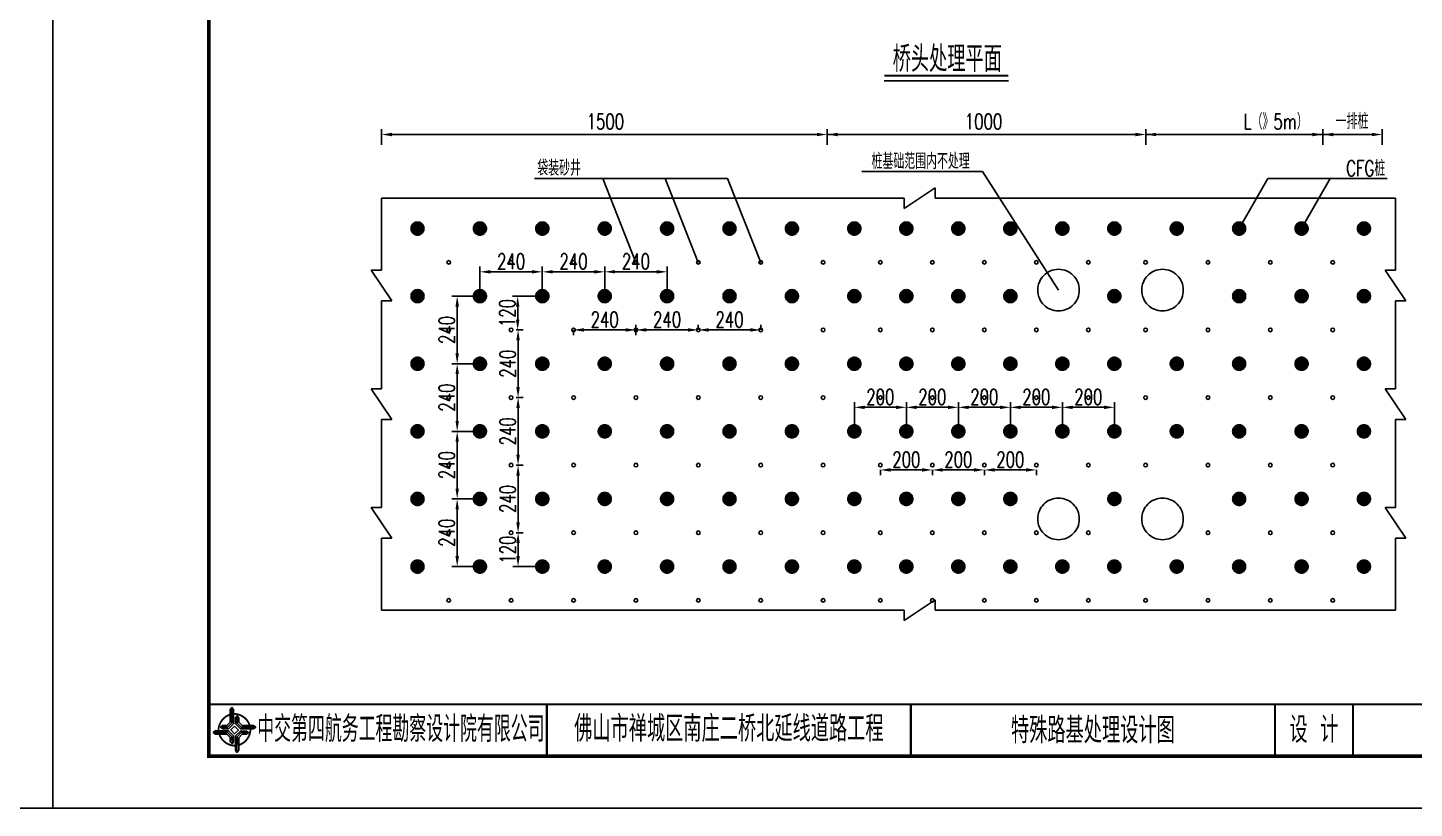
# Model space of a CAD drawing. Extents: x 216 to 3576, y 696 to 993.
# Drawn here: x 2731.2 to 2997.8, y 695.5 to 845.6 of the extents above; entities that cross this region are included whole.
import ezdxf
from ezdxf.enums import TextEntityAlignment as Align

# ---------------------------------------------------------------- set-up
doc = ezdxf.new("R2010")
doc.units = 0
doc.header["$LTSCALE"] = 5
doc.header["$PDMODE"] = 32
doc.header["$PDSIZE"] = 0.3
doc.linetypes.add('DASHED', pattern=[19.05, 12.7, -6.35])
doc.linetypes.add('RICAD_LTYPE1', pattern=[0])
doc.layers.get('0').update_dxf_attribs({"linetype": 'CONTINUOUS'})
doc.layers.get('DEFPOINTS').update_dxf_attribs({"linetype": 'RICAD_LTYPE1'})
for name, color, linetype in [('图框', 7, 'CONTINUOUS'), ('尺寸标注', 4, 'CONTINUOUS'), ('文字', 7, 'CONTINUOUS'), ('次轮廓线', 7, 'CONTINUOUS'), ('结构', 7, 'CONTINUOUS'), ('页码', 3, 'CONTINUOUS')]:
    doc.layers.add(name, color=color, linetype=linetype)
doc.styles.get("Standard").update_dxf_attribs({"font": 'simplex1.shx', "width": 0.7, "bigfont": 'hztxt.shx'})
doc.dimstyles.new('比例1：200', dxfattribs={"dimtxt": 3, "dimasz": 2, "dimexe": 1, "dimexo": 1, "dimgap": 0.5, "dimtad": 1, "dimlfac": 20, "dimzin": 13, "dimdsep": 46, "dimtxsty": 'Standard', "dimcen": -0.09, "dimclrd": 256, "dimclre": 256, "dimclrt": 7, "dimaunit": 1, "dimadec": 0, "dimazin": 0, "dimtfac": 0.0005, "dimtix": 1, "dimtmove": 2, "dimatfit": 3, "dimfxl": 0, "dimtolj": 1, "dimtzin": 13, "dimarcsym": 0})

# ---------------------------------------------------------------- blocks, each defined once
blk = doc.blocks.new('*D15')
at = {"layer": 'DEFPOINTS', "color": 0}
for p in [(2818.12, 794.01), (2813.75, 781.01), (2818.12, 781.01)]:
    blk.add_point(p, dxfattribs=at)
at = {"layer": '尺寸标注', "lineweight": -2}
for p, q in [((2817.12, 794.01), (2812.75, 794.01)), ((2813.75, 792.01), (2813.75, 783.01)), ((2817.12, 781.01), (2812.75, 781.01))]:
    blk.add_line(p, q, dxfattribs=at)
at = {"layer": '尺寸标注'}
for points in [[(2813.42, 792.01), (2814.08, 792.01), (2813.75, 794.01)], [(2813.42, 783.01), (2814.08, 783.01), (2813.75, 781.01)]]:
    blk.add_solid(points, dxfattribs=at)
at = {"layer": '尺寸标注', "color": 7, "insert": (2811.75, 787.51), "char_height": 3, "attachment_point": 5, "rotation": 90}
blk.add_mtext('\\A1;240', dxfattribs=at)
blk = doc.blocks.new('*D16')
at = {"layer": 'DEFPOINTS', "color": 0}
for p in [(2818.12, 781.01), (2813.75, 768.01), (2818.12, 768.01)]:
    blk.add_point(p, dxfattribs=at)
at = {"layer": '尺寸标注', "lineweight": -2}
for p, q in [((2817.12, 781.01), (2812.75, 781.01)), ((2813.75, 779.01), (2813.75, 770.01)), ((2817.12, 768.01), (2812.75, 768.01))]:
    blk.add_line(p, q, dxfattribs=at)
at = {"layer": '尺寸标注'}
for points in [[(2813.42, 779.01), (2814.08, 779.01), (2813.75, 781.01)], [(2813.42, 770.01), (2814.08, 770.01), (2813.75, 768.01)]]:
    blk.add_solid(points, dxfattribs=at)
at = {"layer": '尺寸标注', "color": 7, "insert": (2811.75, 774.51), "char_height": 3, "attachment_point": 5, "rotation": 90}
blk.add_mtext('\\A1;240', dxfattribs=at)
blk = doc.blocks.new('*D17')
at = {"layer": 'DEFPOINTS', "color": 0}
for p in [(2818.12, 768.01), (2813.75, 755.01), (2818.12, 755.01)]:
    blk.add_point(p, dxfattribs=at)
at = {"layer": '尺寸标注', "lineweight": -2}
for p, q in [((2817.12, 768.01), (2812.75, 768.01)), ((2813.75, 766.01), (2813.75, 757.01)), ((2817.12, 755.01), (2812.75, 755.01))]:
    blk.add_line(p, q, dxfattribs=at)
at = {"layer": '尺寸标注'}
for points in [[(2813.42, 766.01), (2814.08, 766.01), (2813.75, 768.01)], [(2813.42, 757.01), (2814.08, 757.01), (2813.75, 755.01)]]:
    blk.add_solid(points, dxfattribs=at)
at = {"layer": '尺寸标注', "color": 7, "insert": (2811.75, 761.51), "char_height": 3, "attachment_point": 5, "rotation": 90}
blk.add_mtext('\\A1;240', dxfattribs=at)
blk = doc.blocks.new('*D18')
at = {"layer": 'DEFPOINTS', "color": 0}
for p in [(2818.12, 755.01), (2813.75, 742.01), (2818.12, 742.01)]:
    blk.add_point(p, dxfattribs=at)
at = {"layer": '尺寸标注', "lineweight": -2}
for p, q in [((2817.12, 755.01), (2812.75, 755.01)), ((2813.75, 753.01), (2813.75, 744.01)), ((2817.12, 742.01), (2812.75, 742.01))]:
    blk.add_line(p, q, dxfattribs=at)
at = {"layer": '尺寸标注'}
for points in [[(2813.42, 753.01), (2814.08, 753.01), (2813.75, 755.01)], [(2813.42, 744.01), (2814.08, 744.01), (2813.75, 742.01)]]:
    blk.add_solid(points, dxfattribs=at)
at = {"layer": '尺寸标注', "color": 7, "insert": (2811.75, 748.51), "char_height": 3, "attachment_point": 5, "rotation": 90}
blk.add_mtext('\\A1;240', dxfattribs=at)
blk = doc.blocks.new('*D19')
at = {"layer": 'DEFPOINTS', "color": 0}
for p in [(2830.12, 798.69), (2818.12, 794.01), (2830.12, 794.01)]:
    blk.add_point(p, dxfattribs=at)
at = {"layer": '尺寸标注', "lineweight": -2}
for p, q in [((2818.12, 795.01), (2818.12, 799.69)), ((2820.12, 798.69), (2828.12, 798.69)), ((2830.12, 795.01), (2830.12, 799.69))]:
    blk.add_line(p, q, dxfattribs=at)
at = {"layer": '尺寸标注'}
for points in [[(2820.12, 799.02), (2820.12, 798.36), (2818.12, 798.69)], [(2828.12, 799.02), (2828.12, 798.36), (2830.12, 798.69)]]:
    blk.add_solid(points, dxfattribs=at)
at = {"layer": '尺寸标注', "color": 7, "insert": (2824.12, 800.69), "char_height": 3, "attachment_point": 5}
blk.add_mtext('\\A1;240', dxfattribs=at)
blk = doc.blocks.new('*D20')
at = {"layer": 'DEFPOINTS', "color": 0}
for p in [(2842.12, 798.69), (2830.12, 794.01), (2842.12, 794.01)]:
    blk.add_point(p, dxfattribs=at)
at = {"layer": '尺寸标注', "lineweight": -2}
for p, q in [((2830.12, 795.01), (2830.12, 799.69)), ((2832.12, 798.69), (2840.12, 798.69)), ((2842.12, 795.01), (2842.12, 799.69))]:
    blk.add_line(p, q, dxfattribs=at)
at = {"layer": '尺寸标注'}
for points in [[(2832.12, 799.02), (2832.12, 798.36), (2830.12, 798.69)], [(2840.12, 799.02), (2840.12, 798.36), (2842.12, 798.69)]]:
    blk.add_solid(points, dxfattribs=at)
at = {"layer": '尺寸标注', "color": 7, "insert": (2836.12, 800.69), "char_height": 3, "attachment_point": 5}
blk.add_mtext('\\A1;240', dxfattribs=at)
blk = doc.blocks.new('*D21')
at = {"layer": 'DEFPOINTS', "color": 0}
for p in [(2854.12, 798.69), (2842.12, 794.01), (2854.12, 794.01)]:
    blk.add_point(p, dxfattribs=at)
at = {"layer": '尺寸标注', "lineweight": -2}
for p, q in [((2842.12, 795.01), (2842.12, 799.69)), ((2844.12, 798.69), (2852.12, 798.69)), ((2854.12, 795.01), (2854.12, 799.69))]:
    blk.add_line(p, q, dxfattribs=at)
at = {"layer": '尺寸标注'}
for points in [[(2844.12, 799.02), (2844.12, 798.36), (2842.12, 798.69)], [(2852.12, 799.02), (2852.12, 798.36), (2854.12, 798.69)]]:
    blk.add_solid(points, dxfattribs=at)
at = {"layer": '尺寸标注', "color": 7, "insert": (2848.12, 800.69), "char_height": 3, "attachment_point": 5}
blk.add_mtext('\\A1;240', dxfattribs=at)
blk = doc.blocks.new('*D22')
at = {"layer": 'DEFPOINTS', "color": 0}
for p in [(2824.12, 787.51), (2824.12, 774.51), (2825.46, 774.51)]:
    blk.add_point(p, dxfattribs=at)
at = {"layer": '尺寸标注', "lineweight": -2}
for p, q in [((2825.12, 787.51), (2826.46, 787.51)), ((2825.46, 785.51), (2825.46, 776.51)), ((2825.12, 774.51), (2826.46, 774.51))]:
    blk.add_line(p, q, dxfattribs=at)
at = {"layer": '尺寸标注'}
for points in [[(2825.12, 785.51), (2825.79, 785.51), (2825.46, 787.51)], [(2825.12, 776.51), (2825.79, 776.51), (2825.46, 774.51)]]:
    blk.add_solid(points, dxfattribs=at)
at = {"layer": '尺寸标注', "color": 7, "insert": (2823.46, 781.01), "char_height": 3, "attachment_point": 5, "rotation": 90}
blk.add_mtext('\\A1;240', dxfattribs=at)
blk = doc.blocks.new('*D23')
at = {"layer": 'DEFPOINTS', "color": 0}
for p in [(2824.12, 774.51), (2824.12, 761.51), (2825.46, 761.51)]:
    blk.add_point(p, dxfattribs=at)
at = {"layer": '尺寸标注', "lineweight": -2}
for p, q in [((2825.12, 774.51), (2826.46, 774.51)), ((2825.46, 772.51), (2825.46, 763.51)), ((2825.12, 761.51), (2826.46, 761.51))]:
    blk.add_line(p, q, dxfattribs=at)
at = {"layer": '尺寸标注'}
for points in [[(2825.12, 772.51), (2825.79, 772.51), (2825.46, 774.51)], [(2825.12, 763.51), (2825.79, 763.51), (2825.46, 761.51)]]:
    blk.add_solid(points, dxfattribs=at)
at = {"layer": '尺寸标注', "color": 7, "insert": (2823.46, 768.01), "char_height": 3, "attachment_point": 5, "rotation": 90}
blk.add_mtext('\\A1;240', dxfattribs=at)
blk = doc.blocks.new('*D24')
at = {"layer": 'DEFPOINTS', "color": 0}
for p in [(2824.12, 761.51), (2824.12, 748.51), (2825.46, 748.51)]:
    blk.add_point(p, dxfattribs=at)
at = {"layer": '尺寸标注', "lineweight": -2}
for p, q in [((2825.12, 761.51), (2826.46, 761.51)), ((2825.46, 759.51), (2825.46, 750.51)), ((2825.12, 748.51), (2826.46, 748.51))]:
    blk.add_line(p, q, dxfattribs=at)
at = {"layer": '尺寸标注'}
for points in [[(2825.12, 759.51), (2825.79, 759.51), (2825.46, 761.51)], [(2825.12, 750.51), (2825.79, 750.51), (2825.46, 748.51)]]:
    blk.add_solid(points, dxfattribs=at)
at = {"layer": '尺寸标注', "color": 7, "insert": (2823.46, 755.01), "char_height": 3, "attachment_point": 5, "rotation": 90}
blk.add_mtext('\\A1;240', dxfattribs=at)
blk = doc.blocks.new('*D25')
at = {"layer": 'DEFPOINTS', "color": 0}
for p in [(2824.12, 748.51), (2825.46, 748.51), (2830.12, 742.01)]:
    blk.add_point(p, dxfattribs=at)
at = {"layer": '尺寸标注', "lineweight": -2}
for p, q in [((2825.12, 748.51), (2826.46, 748.51)), ((2825.46, 744.01), (2825.46, 746.51)), ((2829.12, 742.01), (2824.46, 742.01))]:
    blk.add_line(p, q, dxfattribs=at)
at = {"layer": '尺寸标注'}
for points in [[(2825.12, 746.51), (2825.79, 746.51), (2825.46, 748.51)], [(2825.12, 744.01), (2825.79, 744.01), (2825.46, 742.01)]]:
    blk.add_solid(points, dxfattribs=at)
at = {"layer": '尺寸标注', "color": 7, "insert": (2823.46, 745.26), "char_height": 3, "attachment_point": 5, "rotation": 90}
blk.add_mtext('\\A1;120', dxfattribs=at)
blk = doc.blocks.new('*D26')
at = {"layer": 'DEFPOINTS', "color": 0}
for p in [(2830.12, 794.01), (2824.12, 787.51), (2825.38, 787.51)]:
    blk.add_point(p, dxfattribs=at)
at = {"layer": '尺寸标注', "lineweight": -2}
for p, q in [((2829.12, 794.01), (2824.38, 794.01)), ((2825.38, 792.01), (2825.38, 789.51)), ((2825.12, 787.51), (2826.38, 787.51))]:
    blk.add_line(p, q, dxfattribs=at)
at = {"layer": '尺寸标注'}
for points in [[(2825.05, 792.01), (2825.71, 792.01), (2825.38, 794.01)], [(2825.05, 789.51), (2825.71, 789.51), (2825.38, 787.51)]]:
    blk.add_solid(points, dxfattribs=at)
at = {"layer": '尺寸标注', "color": 7, "insert": (2823.38, 790.76), "char_height": 3, "attachment_point": 5, "rotation": 90}
blk.add_mtext('\\A1;120', dxfattribs=at)
blk = doc.blocks.new('*D27')
at = {"layer": 'DEFPOINTS', "color": 0}
for p in [(2836.12, 787.51), (2848.12, 787.51), (2848.12, 787.51)]:
    blk.add_point(p, dxfattribs=at)
at = {"layer": '尺寸标注', "lineweight": -2}
for p, q in [((2836.12, 787.51), (2836.12, 786.51)), ((2838.12, 787.51), (2846.12, 787.51)), ((2848.12, 787.51), (2848.12, 788.51))]:
    blk.add_line(p, q, dxfattribs=at)
at = {"layer": '尺寸标注'}
for points in [[(2838.12, 787.85), (2838.12, 787.18), (2836.12, 787.51)], [(2846.12, 787.85), (2846.12, 787.18), (2848.12, 787.51)]]:
    blk.add_solid(points, dxfattribs=at)
at = {"layer": '尺寸标注', "color": 7, "insert": (2842.12, 789.51), "char_height": 3, "attachment_point": 5}
blk.add_mtext('\\A1;240', dxfattribs=at)
blk = doc.blocks.new('*D28')
at = {"layer": 'DEFPOINTS', "color": 0}
for p in [(2848.12, 787.51), (2860.12, 787.51), (2860.12, 787.51)]:
    blk.add_point(p, dxfattribs=at)
at = {"layer": '尺寸标注', "lineweight": -2}
for p, q in [((2848.12, 787.51), (2848.12, 786.51)), ((2850.12, 787.51), (2858.12, 787.51)), ((2860.12, 787.51), (2860.12, 788.51))]:
    blk.add_line(p, q, dxfattribs=at)
at = {"layer": '尺寸标注'}
for points in [[(2850.12, 787.85), (2850.12, 787.18), (2848.12, 787.51)], [(2858.12, 787.85), (2858.12, 787.18), (2860.12, 787.51)]]:
    blk.add_solid(points, dxfattribs=at)
at = {"layer": '尺寸标注', "color": 7, "insert": (2854.12, 789.51), "char_height": 3, "attachment_point": 5}
blk.add_mtext('\\A1;240', dxfattribs=at)
blk = doc.blocks.new('*D29')
at = {"layer": 'DEFPOINTS', "color": 0}
for p in [(2860.12, 787.51), (2872.12, 787.51), (2872.12, 787.51)]:
    blk.add_point(p, dxfattribs=at)
at = {"layer": '尺寸标注', "lineweight": -2}
for p, q in [((2860.12, 787.51), (2860.12, 788.51)), ((2862.12, 787.51), (2870.12, 787.51)), ((2872.12, 787.51), (2872.12, 788.51))]:
    blk.add_line(p, q, dxfattribs=at)
at = {"layer": '尺寸标注'}
for points in [[(2862.12, 787.85), (2862.12, 787.18), (2860.12, 787.51)], [(2870.12, 787.85), (2870.12, 787.18), (2872.12, 787.51)]]:
    blk.add_solid(points, dxfattribs=at)
at = {"layer": '尺寸标注', "color": 7, "insert": (2866.12, 789.51), "char_height": 3, "attachment_point": 5}
blk.add_mtext('\\A1;240', dxfattribs=at)
blk = doc.blocks.new('*D30')
at = {"layer": 'DEFPOINTS', "color": 0}
for p in [(2900.12, 772.63), (2890.12, 768.01), (2900.12, 768.01)]:
    blk.add_point(p, dxfattribs=at)
at = {"layer": '尺寸标注', "lineweight": -2}
for p, q in [((2890.12, 769.01), (2890.12, 773.63)), ((2900.12, 769.01), (2900.12, 773.63)), ((2892.12, 772.63), (2898.12, 772.63))]:
    blk.add_line(p, q, dxfattribs=at)
at = {"layer": '尺寸标注'}
for points in [[(2892.12, 772.96), (2892.12, 772.3), (2890.12, 772.63)], [(2898.12, 772.96), (2898.12, 772.3), (2900.12, 772.63)]]:
    blk.add_solid(points, dxfattribs=at)
at = {"layer": '尺寸标注', "color": 7, "insert": (2895.12, 774.63), "char_height": 3, "attachment_point": 5}
blk.add_mtext('\\A1;200', dxfattribs=at)
blk = doc.blocks.new('*D31')
at = {"layer": 'DEFPOINTS', "color": 0}
for p in [(2910.12, 772.63), (2900.12, 768.01), (2910.12, 768.01)]:
    blk.add_point(p, dxfattribs=at)
at = {"layer": '尺寸标注', "lineweight": -2}
for p, q in [((2900.12, 769.01), (2900.12, 773.63)), ((2910.12, 769.01), (2910.12, 773.63)), ((2902.12, 772.63), (2908.12, 772.63))]:
    blk.add_line(p, q, dxfattribs=at)
at = {"layer": '尺寸标注'}
for points in [[(2902.12, 772.96), (2902.12, 772.3), (2900.12, 772.63)], [(2908.12, 772.96), (2908.12, 772.3), (2910.12, 772.63)]]:
    blk.add_solid(points, dxfattribs=at)
at = {"layer": '尺寸标注', "color": 7, "insert": (2905.12, 774.63), "char_height": 3, "attachment_point": 5}
blk.add_mtext('\\A1;200', dxfattribs=at)
blk = doc.blocks.new('*D32')
at = {"layer": 'DEFPOINTS', "color": 0}
for p in [(2920.12, 772.63), (2910.12, 768.01), (2920.12, 768.01)]:
    blk.add_point(p, dxfattribs=at)
at = {"layer": '尺寸标注', "lineweight": -2}
for p, q in [((2910.12, 769.01), (2910.12, 773.63)), ((2920.12, 769.01), (2920.12, 773.63)), ((2912.12, 772.63), (2918.12, 772.63))]:
    blk.add_line(p, q, dxfattribs=at)
at = {"layer": '尺寸标注'}
for points in [[(2912.12, 772.96), (2912.12, 772.3), (2910.12, 772.63)], [(2918.12, 772.96), (2918.12, 772.3), (2920.12, 772.63)]]:
    blk.add_solid(points, dxfattribs=at)
at = {"layer": '尺寸标注', "color": 7, "insert": (2915.12, 774.63), "char_height": 3, "attachment_point": 5}
blk.add_mtext('\\A1;200', dxfattribs=at)
blk = doc.blocks.new('*D33')
at = {"layer": 'DEFPOINTS', "color": 0}
for p in [(2930.12, 772.63), (2920.12, 768.01), (2930.12, 768.01)]:
    blk.add_point(p, dxfattribs=at)
at = {"layer": '尺寸标注', "lineweight": -2}
for p, q in [((2920.12, 769.01), (2920.12, 773.63)), ((2930.12, 769.01), (2930.12, 773.63)), ((2922.12, 772.63), (2928.12, 772.63))]:
    blk.add_line(p, q, dxfattribs=at)
at = {"layer": '尺寸标注'}
for points in [[(2922.12, 772.96), (2922.12, 772.3), (2920.12, 772.63)], [(2928.12, 772.96), (2928.12, 772.3), (2930.12, 772.63)]]:
    blk.add_solid(points, dxfattribs=at)
at = {"layer": '尺寸标注', "color": 7, "insert": (2925.12, 774.63), "char_height": 3, "attachment_point": 5}
blk.add_mtext('\\A1;200', dxfattribs=at)
blk = doc.blocks.new('*D34')
at = {"layer": 'DEFPOINTS', "color": 0}
for p in [(2940.12, 772.63), (2930.12, 768.01), (2940.12, 768.01)]:
    blk.add_point(p, dxfattribs=at)
at = {"layer": '尺寸标注', "lineweight": -2}
for p, q in [((2930.12, 769.01), (2930.12, 773.63)), ((2940.12, 769.01), (2940.12, 773.63)), ((2932.12, 772.63), (2938.12, 772.63))]:
    blk.add_line(p, q, dxfattribs=at)
at = {"layer": '尺寸标注'}
for points in [[(2932.12, 772.96), (2932.12, 772.3), (2930.12, 772.63)], [(2938.12, 772.96), (2938.12, 772.3), (2940.12, 772.63)]]:
    blk.add_solid(points, dxfattribs=at)
at = {"layer": '尺寸标注', "color": 7, "insert": (2935.12, 774.63), "char_height": 3, "attachment_point": 5}
blk.add_mtext('\\A1;200', dxfattribs=at)
blk = doc.blocks.new('*D35')
at = {"layer": 'DEFPOINTS', "color": 0}
for p in [(2895.12, 761.51), (2905.12, 761.51), (2905.12, 760.59)]:
    blk.add_point(p, dxfattribs=at)
at = {"layer": '尺寸标注', "lineweight": -2}
for p, q in [((2895.12, 760.59), (2895.12, 759.59)), ((2897.12, 760.59), (2903.12, 760.59)), ((2905.12, 760.59), (2905.12, 759.59))]:
    blk.add_line(p, q, dxfattribs=at)
at = {"layer": '尺寸标注'}
for points in [[(2897.12, 760.93), (2897.12, 760.26), (2895.12, 760.59)], [(2903.12, 760.93), (2903.12, 760.26), (2905.12, 760.59)]]:
    blk.add_solid(points, dxfattribs=at)
at = {"layer": '尺寸标注', "color": 7, "insert": (2900.12, 762.59), "char_height": 3, "attachment_point": 5}
blk.add_mtext('\\A1;200', dxfattribs=at)
blk = doc.blocks.new('*D36')
at = {"layer": 'DEFPOINTS', "color": 0}
for p in [(2905.12, 761.51), (2915.12, 761.51), (2915.12, 760.59)]:
    blk.add_point(p, dxfattribs=at)
at = {"layer": '尺寸标注', "lineweight": -2}
for p, q in [((2905.12, 760.59), (2905.12, 759.59)), ((2907.12, 760.59), (2913.12, 760.59)), ((2915.12, 760.59), (2915.12, 759.59))]:
    blk.add_line(p, q, dxfattribs=at)
at = {"layer": '尺寸标注'}
for points in [[(2907.12, 760.93), (2907.12, 760.26), (2905.12, 760.59)], [(2913.12, 760.93), (2913.12, 760.26), (2915.12, 760.59)]]:
    blk.add_solid(points, dxfattribs=at)
at = {"layer": '尺寸标注', "color": 7, "insert": (2910.12, 762.59), "char_height": 3, "attachment_point": 5}
blk.add_mtext('\\A1;200', dxfattribs=at)
blk = doc.blocks.new('*D37')
at = {"layer": 'DEFPOINTS', "color": 0}
for p in [(2915.12, 761.51), (2925.12, 761.51), (2925.12, 760.59)]:
    blk.add_point(p, dxfattribs=at)
at = {"layer": '尺寸标注', "lineweight": -2}
for p, q in [((2915.12, 760.59), (2915.12, 759.59)), ((2917.12, 760.59), (2923.12, 760.59)), ((2925.12, 760.59), (2925.12, 759.59))]:
    blk.add_line(p, q, dxfattribs=at)
at = {"layer": '尺寸标注'}
for points in [[(2917.12, 760.93), (2917.12, 760.26), (2915.12, 760.59)], [(2923.12, 760.93), (2923.12, 760.26), (2925.12, 760.59)]]:
    blk.add_solid(points, dxfattribs=at)
at = {"layer": '尺寸标注', "color": 7, "insert": (2920.12, 762.59), "char_height": 3, "attachment_point": 5}
blk.add_mtext('\\A1;200', dxfattribs=at)
blk = doc.blocks.new('series')
at = {"width": 0.75}
for tag, height, p in [('页码', 4, (-35, -19)), ('图名', 5, (-220, -282)), ('图号', 5, (-20, -282))]:
    blk.add_attdef(tag, text='', height=height, dxfattribs=at).set_placement(p, align=Align.MIDDLE_CENTER)
blk = doc.blocks.new('tb')
at = {"lineweight": -3}
h = blk.add_hatch(color=256, dxfattribs=at)
h.paths.add_polyline_path([(-1.23, -0.13), (-3.78, -0.14), (-4.14, -0.41), (-1.4, -0.44), (-0.56, -1.24), (-0.54, -2.62), (-0.27, -2.2), (-0.26, -1.06)])
h.paths.add_polyline_path([(0.13, -1.08), (0.14, -3.86), (0.41, -4.26), (0.44, -1.24), (1.25, -0.43), (2.66, -0.43), (2.26, -0.16), (1.07, -0.15)])
h.paths.add_polyline_path([(1.08, 0.3), (3.62, 0.3), (4.02, 0.56), (1.25, 0.57), (0.43, 1.39), (0.43, 2.8), (0.16, 2.41), (0.15, 1.24)])
h.paths.add_polyline_path([(-0.28, 1.21), (-0.28, 3.99), (-0.56, 4.39), (-0.57, 1.41), (-1.38, 0.6), (-2.74, 0.56), (-2.33, 0.3), (-1.2, 0.29)])
for p, q in [((-0.56, 4.39), (-0.57, 1.41)), ((0.43, 2.8), (0.43, 1.39)), ((-1.38, 0.6), (-2.74, 0.56)), ((-0.57, 1.41), (-1.38, 0.6)), ((0.43, 1.39), (1.25, 0.57)), ((1.25, 0.57), (4.02, 0.56)), ((-4.14, -0.41), (-1.4, -0.44)), ((-1.4, -0.44), (-0.56, -1.24)), ((-0.56, -1.24), (-0.54, -2.62)), ((0.41, -4.26), (0.44, -1.24)), ((0.44, -1.24), (1.25, -0.43)), ((1.25, -0.43), (2.66, -0.43))]:
    blk.add_line(p, q, dxfattribs=at)
at = {"lineweight": -3, "const_width": 0.35, "flags": 128}
for points in [[(-0.9, 3.02, 0.324167), (-3.16, -0.14)], [(2.88, 0.92, 0.324403), (-0.24, 3.15)], [(0.75, -2.86, 0.325418), (3.02, 0.26)], [(-2.98, -0.76, 0.322976), (0.14, -2.98)]]:
    blk.add_lwpolyline(points, format="xyb", dxfattribs=at)
at = {"lineweight": -3, "flags": 128}
for points in [[(-0.9, 3.99), (-0.9, 1.58), (-1.53, 0.91), (-2.34, 0.91), (-2.74, 0.56), (-2.33, 0.3), (-1.2, 0.29), (-0.28, 1.21), (-0.28, 3.99), (-0.56, 4.39)], [(3.62, 0.92), (1.43, 0.92), (0.77, 1.54), (0.77, 2.38), (0.43, 2.8), (0.16, 2.41), (0.15, 1.24), (1.08, 0.3), (3.62, 0.3), (4.02, 0.56)], [(-0.04, 0.77), (0.68, 0.04), (-0.04, -0.69), (-0.77, 0.05)], [(-3.73, -0.76), (-1.54, -0.76), (-0.89, -1.39), (-0.89, -2.21), (-0.54, -2.62), (-0.27, -2.2), (-0.26, -1.06), (-1.23, -0.13), (-3.78, -0.14), (-4.14, -0.41)], [(0.75, -3.85), (0.75, -1.43), (1.4, -0.78), (2.26, -0.78), (2.66, -0.43), (2.26, -0.16), (1.07, -0.15), (0.13, -1.08), (0.14, -3.86), (0.41, -4.26)]]:
    blk.add_lwpolyline(points, close=True, dxfattribs=at)
blk = doc.blocks.new('123')
at = {"color": 7}
blk.add_lwpolyline([(635.99, 695.53), (635.99, 992.53), (215.99, 992.53), (215.99, 695.53)], close=True, dxfattribs=at)

msp = doc.modelspace()

# ---------------------------------------------------------------- hatches: boundary and pattern name
at = {"layer": '尺寸标注'}
h = msp.add_hatch(color=1, dxfattribs=at)
edge = h.paths.add_edge_path()
edge.add_arc((2806.12049, 807.01294), 1.25, 0, 360)
h = msp.add_hatch(color=1, dxfattribs=at)
edge = h.paths.add_edge_path()
edge.add_arc((2818.12049, 807.01294), 1.25, 0, 360)
h = msp.add_hatch(color=1, dxfattribs=at)
edge = h.paths.add_edge_path()
edge.add_arc((2830.12049, 807.01294), 1.25, 0, 360)
h = msp.add_hatch(color=1, dxfattribs=at)
edge = h.paths.add_edge_path()
edge.add_arc((2842.12049, 807.01294), 1.25, 0, 360)
h = msp.add_hatch(color=1, dxfattribs=at)
edge = h.paths.add_edge_path()
edge.add_arc((2854.12049, 807.01294), 1.25, 0, 360)
h = msp.add_hatch(color=1, dxfattribs=at)
edge = h.paths.add_edge_path()
edge.add_arc((2866.12049, 807.01294), 1.25, 0, 360)
h = msp.add_hatch(color=1, dxfattribs=at)
edge = h.paths.add_edge_path()
edge.add_arc((2878.12049, 807.01294), 1.25, 0, 360)
h = msp.add_hatch(color=1, dxfattribs=at)
edge = h.paths.add_edge_path()
edge.add_arc((2890.12049, 807.01294), 1.25, 0, 360)
h = msp.add_hatch(color=1, dxfattribs=at)
edge = h.paths.add_edge_path()
edge.add_arc((2900.12049, 807.01294), 1.25, 0, 360)
h = msp.add_hatch(color=1, dxfattribs=at)
edge = h.paths.add_edge_path()
edge.add_arc((2910.12049, 807.01294), 1.25, 0, 360)
h = msp.add_hatch(color=1, dxfattribs=at)
edge = h.paths.add_edge_path()
edge.add_arc((2920.12049, 807.01294), 1.25, 0, 360)
h = msp.add_hatch(color=1, dxfattribs=at)
edge = h.paths.add_edge_path()
edge.add_arc((2930.12049, 807.01294), 1.25, 0, 360)
h = msp.add_hatch(color=1, dxfattribs=at)
edge = h.paths.add_edge_path()
edge.add_arc((2940.12049, 807.01294), 1.25, 0, 360)
h = msp.add_hatch(color=1, dxfattribs=at)
edge = h.paths.add_edge_path()
edge.add_arc((2952.12049, 807.01294), 1.25, 0, 360)
h = msp.add_hatch(color=1, dxfattribs=at)
edge = h.paths.add_edge_path()
edge.add_arc((2964.12049, 807.01294), 1.25, 0, 360)
h = msp.add_hatch(color=1, dxfattribs=at)
edge = h.paths.add_edge_path()
edge.add_arc((2976.12049, 807.01294), 1.25, 0, 360)
h = msp.add_hatch(color=1, dxfattribs=at)
edge = h.paths.add_edge_path()
edge.add_arc((2988.12049, 807.01294), 1.25, 0, 360)
h = msp.add_hatch(color=1, dxfattribs=at)
edge = h.paths.add_edge_path()
edge.add_arc((2806.12049, 794.01294), 1.25, 0, 360)
h = msp.add_hatch(color=1, dxfattribs=at)
edge = h.paths.add_edge_path()
edge.add_arc((2818.12049, 794.01294), 1.25, 0, 360)
h = msp.add_hatch(color=1, dxfattribs=at)
edge = h.paths.add_edge_path()
edge.add_arc((2830.12049, 794.01294), 1.25, 0, 360)
h = msp.add_hatch(color=1, dxfattribs=at)
edge = h.paths.add_edge_path()
edge.add_arc((2842.12049, 794.01294), 1.25, 0, 360)
h = msp.add_hatch(color=1, dxfattribs=at)
edge = h.paths.add_edge_path()
edge.add_arc((2854.12049, 794.01294), 1.25, 0, 360)
h = msp.add_hatch(color=1, dxfattribs=at)
edge = h.paths.add_edge_path()
edge.add_arc((2866.12049, 794.01294), 1.25, 0, 360)
h = msp.add_hatch(color=1, dxfattribs=at)
edge = h.paths.add_edge_path()
edge.add_arc((2878.12049, 794.01294), 1.25, 0, 360)
h = msp.add_hatch(color=1, dxfattribs=at)
edge = h.paths.add_edge_path()
edge.add_arc((2890.12049, 794.01294), 1.25, 0, 360)
h = msp.add_hatch(color=1, dxfattribs=at)
edge = h.paths.add_edge_path()
edge.add_arc((2900.12049, 794.01294), 1.25, 0, 360)
h = msp.add_hatch(color=1, dxfattribs=at)
edge = h.paths.add_edge_path()
edge.add_arc((2910.12049, 794.01294), 1.25, 0, 360)
h = msp.add_hatch(color=1, dxfattribs=at)
edge = h.paths.add_edge_path()
edge.add_arc((2920.12049, 794.01294), 1.25, 0, 360)
h = msp.add_hatch(color=1, dxfattribs=at)
edge = h.paths.add_edge_path()
edge.add_arc((2940.12049, 794.01294), 1.25, 0, 360)
h = msp.add_hatch(color=1, dxfattribs=at)
edge = h.paths.add_edge_path()
edge.add_arc((2964.12049, 794.01294), 1.25, 0, 360)
h = msp.add_hatch(color=1, dxfattribs=at)
edge = h.paths.add_edge_path()
edge.add_arc((2976.12049, 794.01294), 1.25, 0, 360)
h = msp.add_hatch(color=1, dxfattribs=at)
edge = h.paths.add_edge_path()
edge.add_arc((2988.12049, 794.01294), 1.25, 0, 360)
h = msp.add_hatch(color=1, dxfattribs=at)
edge = h.paths.add_edge_path()
edge.add_arc((2806.12049, 781.01294), 1.25, 0, 360)
h = msp.add_hatch(color=1, dxfattribs=at)
edge = h.paths.add_edge_path()
edge.add_arc((2818.12049, 781.01294), 1.25, 0, 360)
h = msp.add_hatch(color=1, dxfattribs=at)
edge = h.paths.add_edge_path()
edge.add_arc((2830.12049, 781.01294), 1.25, 0, 360)
h = msp.add_hatch(color=1, dxfattribs=at)
edge = h.paths.add_edge_path()
edge.add_arc((2842.12049, 781.01294), 1.25, 0, 360)
h = msp.add_hatch(color=1, dxfattribs=at)
edge = h.paths.add_edge_path()
edge.add_arc((2854.12049, 781.01294), 1.25, 0, 360)
h = msp.add_hatch(color=1, dxfattribs=at)
edge = h.paths.add_edge_path()
edge.add_arc((2866.12049, 781.01294), 1.25, 0, 360)
h = msp.add_hatch(color=1, dxfattribs=at)
edge = h.paths.add_edge_path()
edge.add_arc((2878.12049, 781.01294), 1.25, 0, 360)
h = msp.add_hatch(color=1, dxfattribs=at)
edge = h.paths.add_edge_path()
edge.add_arc((2890.12049, 781.01294), 1.25, 0, 360)
h = msp.add_hatch(color=1, dxfattribs=at)
edge = h.paths.add_edge_path()
edge.add_arc((2900.12049, 781.01294), 1.25, 0, 360)
h = msp.add_hatch(color=1, dxfattribs=at)
edge = h.paths.add_edge_path()
edge.add_arc((2910.12049, 781.01294), 1.25, 0, 360)
h = msp.add_hatch(color=1, dxfattribs=at)
edge = h.paths.add_edge_path()
edge.add_arc((2920.12049, 781.01294), 1.25, 0, 360)
h = msp.add_hatch(color=1, dxfattribs=at)
edge = h.paths.add_edge_path()
edge.add_arc((2930.12049, 781.01294), 1.25, 0, 360)
h = msp.add_hatch(color=1, dxfattribs=at)
edge = h.paths.add_edge_path()
edge.add_arc((2940.12049, 781.01294), 1.25, 0, 360)
h = msp.add_hatch(color=1, dxfattribs=at)
edge = h.paths.add_edge_path()
edge.add_arc((2952.12049, 781.01294), 1.25, 0, 360)
h = msp.add_hatch(color=1, dxfattribs=at)
edge = h.paths.add_edge_path()
edge.add_arc((2964.12049, 781.01294), 1.25, 0, 360)
h = msp.add_hatch(color=1, dxfattribs=at)
edge = h.paths.add_edge_path()
edge.add_arc((2976.12049, 781.01294), 1.25, 0, 360)
h = msp.add_hatch(color=1, dxfattribs=at)
edge = h.paths.add_edge_path()
edge.add_arc((2988.12049, 781.01294), 1.25, 0, 360)
h = msp.add_hatch(color=1, dxfattribs=at)
edge = h.paths.add_edge_path()
edge.add_arc((2806.12049, 768.01294), 1.25, 0, 360)
h = msp.add_hatch(color=1, dxfattribs=at)
edge = h.paths.add_edge_path()
edge.add_arc((2818.12049, 768.01294), 1.25, 0, 360)
h = msp.add_hatch(color=1, dxfattribs=at)
edge = h.paths.add_edge_path()
edge.add_arc((2830.12049, 768.01294), 1.25, 0, 360)
h = msp.add_hatch(color=1, dxfattribs=at)
edge = h.paths.add_edge_path()
edge.add_arc((2842.12049, 768.01294), 1.25, 0, 360)
h = msp.add_hatch(color=1, dxfattribs=at)
edge = h.paths.add_edge_path()
edge.add_arc((2854.12049, 768.01294), 1.25, 0, 360)
h = msp.add_hatch(color=1, dxfattribs=at)
edge = h.paths.add_edge_path()
edge.add_arc((2866.12049, 768.01294), 1.25, 0, 360)
h = msp.add_hatch(color=1, dxfattribs=at)
edge = h.paths.add_edge_path()
edge.add_arc((2878.12049, 768.01294), 1.25, 0, 360)
h = msp.add_hatch(color=1, dxfattribs=at)
edge = h.paths.add_edge_path()
edge.add_arc((2890.12049, 768.01294), 1.25, 0, 360)
h = msp.add_hatch(color=1, dxfattribs=at)
edge = h.paths.add_edge_path()
edge.add_arc((2900.12049, 768.01294), 1.25, 0, 360)
h = msp.add_hatch(color=1, dxfattribs=at)
edge = h.paths.add_edge_path()
edge.add_arc((2910.12049, 768.01294), 1.25, 0, 360)
h = msp.add_hatch(color=1, dxfattribs=at)
edge = h.paths.add_edge_path()
edge.add_arc((2920.12049, 768.01294), 1.25, 0, 360)
h = msp.add_hatch(color=1, dxfattribs=at)
edge = h.paths.add_edge_path()
edge.add_arc((2930.12049, 768.01294), 1.25, 0, 360)
h = msp.add_hatch(color=1, dxfattribs=at)
edge = h.paths.add_edge_path()
edge.add_arc((2940.12049, 768.01294), 1.25, 0, 360)
h = msp.add_hatch(color=1, dxfattribs=at)
edge = h.paths.add_edge_path()
edge.add_arc((2952.12049, 768.01294), 1.25, 0, 360)
h = msp.add_hatch(color=1, dxfattribs=at)
edge = h.paths.add_edge_path()
edge.add_arc((2964.12049, 768.01294), 1.25, 0, 360)
h = msp.add_hatch(color=1, dxfattribs=at)
edge = h.paths.add_edge_path()
edge.add_arc((2976.12049, 768.01294), 1.25, 0, 360)
h = msp.add_hatch(color=1, dxfattribs=at)
edge = h.paths.add_edge_path()
edge.add_arc((2988.12049, 768.01294), 1.25, 0, 360)
h = msp.add_hatch(color=1, dxfattribs=at)
edge = h.paths.add_edge_path()
edge.add_arc((2806.12049, 755.01294), 1.25, 0, 360)
h = msp.add_hatch(color=1, dxfattribs=at)
edge = h.paths.add_edge_path()
edge.add_arc((2818.12049, 755.01294), 1.25, 0, 360)
h = msp.add_hatch(color=1, dxfattribs=at)
edge = h.paths.add_edge_path()
edge.add_arc((2830.12049, 755.01294), 1.25, 0, 360)
h = msp.add_hatch(color=1, dxfattribs=at)
edge = h.paths.add_edge_path()
edge.add_arc((2842.12049, 755.01294), 1.25, 0, 360)
h = msp.add_hatch(color=1, dxfattribs=at)
edge = h.paths.add_edge_path()
edge.add_arc((2854.12049, 755.01294), 1.25, 0, 360)
h = msp.add_hatch(color=1, dxfattribs=at)
edge = h.paths.add_edge_path()
edge.add_arc((2866.12049, 755.01294), 1.25, 0, 360)
h = msp.add_hatch(color=1, dxfattribs=at)
edge = h.paths.add_edge_path()
edge.add_arc((2878.12049, 755.01294), 1.25, 0, 360)
h = msp.add_hatch(color=1, dxfattribs=at)
edge = h.paths.add_edge_path()
edge.add_arc((2890.12049, 755.01294), 1.25, 0, 360)
h = msp.add_hatch(color=1, dxfattribs=at)
edge = h.paths.add_edge_path()
edge.add_arc((2900.12049, 755.01294), 1.25, 0, 360)
h = msp.add_hatch(color=1, dxfattribs=at)
edge = h.paths.add_edge_path()
edge.add_arc((2910.12049, 755.01294), 1.25, 0, 360)
h = msp.add_hatch(color=1, dxfattribs=at)
edge = h.paths.add_edge_path()
edge.add_arc((2920.12049, 755.01294), 1.25, 0, 360)
h = msp.add_hatch(color=1, dxfattribs=at)
edge = h.paths.add_edge_path()
edge.add_arc((2940.12049, 755.01294), 1.25, 0, 360)
h = msp.add_hatch(color=1, dxfattribs=at)
edge = h.paths.add_edge_path()
edge.add_arc((2964.12049, 755.01294), 1.25, 0, 360)
h = msp.add_hatch(color=1, dxfattribs=at)
edge = h.paths.add_edge_path()
edge.add_arc((2976.12049, 755.01294), 1.25, 0, 360)
h = msp.add_hatch(color=1, dxfattribs=at)
edge = h.paths.add_edge_path()
edge.add_arc((2988.12049, 755.01294), 1.25, 0, 360)
h = msp.add_hatch(color=1, dxfattribs=at)
edge = h.paths.add_edge_path()
edge.add_arc((2806.12049, 742.01294), 1.25, 0, 360)
h = msp.add_hatch(color=1, dxfattribs=at)
edge = h.paths.add_edge_path()
edge.add_arc((2818.12049, 742.01294), 1.25, 0, 360)
h = msp.add_hatch(color=1, dxfattribs=at)
edge = h.paths.add_edge_path()
edge.add_arc((2830.12049, 742.01294), 1.25, 0, 360)
h = msp.add_hatch(color=1, dxfattribs=at)
edge = h.paths.add_edge_path()
edge.add_arc((2842.12049, 742.01294), 1.25, 0, 360)
h = msp.add_hatch(color=1, dxfattribs=at)
edge = h.paths.add_edge_path()
edge.add_arc((2854.12049, 742.01294), 1.25, 0, 360)
h = msp.add_hatch(color=1, dxfattribs=at)
edge = h.paths.add_edge_path()
edge.add_arc((2866.12049, 742.01294), 1.25, 0, 360)
h = msp.add_hatch(color=1, dxfattribs=at)
edge = h.paths.add_edge_path()
edge.add_arc((2878.12049, 742.01294), 1.25, 0, 360)
h = msp.add_hatch(color=1, dxfattribs=at)
edge = h.paths.add_edge_path()
edge.add_arc((2890.12049, 742.01294), 1.25, 0, 360)
h = msp.add_hatch(color=1, dxfattribs=at)
edge = h.paths.add_edge_path()
edge.add_arc((2900.12049, 742.01294), 1.25, 0, 360)
h = msp.add_hatch(color=1, dxfattribs=at)
edge = h.paths.add_edge_path()
edge.add_arc((2910.12049, 742.01294), 1.25, 0, 360)
h = msp.add_hatch(color=1, dxfattribs=at)
edge = h.paths.add_edge_path()
edge.add_arc((2920.12049, 742.01294), 1.25, 0, 360)
h = msp.add_hatch(color=1, dxfattribs=at)
edge = h.paths.add_edge_path()
edge.add_arc((2930.12049, 742.01294), 1.25, 0, 360)
h = msp.add_hatch(color=1, dxfattribs=at)
edge = h.paths.add_edge_path()
edge.add_arc((2940.12049, 742.01294), 1.25, 0, 360)
h = msp.add_hatch(color=1, dxfattribs=at)
edge = h.paths.add_edge_path()
edge.add_arc((2952.12049, 742.01294), 1.25, 0, 360)
h = msp.add_hatch(color=1, dxfattribs=at)
edge = h.paths.add_edge_path()
edge.add_arc((2964.12049, 742.01294), 1.25, 0, 360)
h = msp.add_hatch(color=1, dxfattribs=at)
edge = h.paths.add_edge_path()
edge.add_arc((2976.12049, 742.01294), 1.25, 0, 360)
h = msp.add_hatch(color=1, dxfattribs=at)
edge = h.paths.add_edge_path()
edge.add_arc((2988.12049, 742.01294), 1.25, 0, 360)

# ---------------------------------------------------------------- linework, layer by layer
msp.add_line((2895.88472, 835.4304), (2919.75394, 835.4304))
at = {"const_width": 0.4}
msp.add_lwpolyline([(2895.88472, 836.4304), (2919.75394, 836.4304)], dxfattribs=at)
at = {"layer": '图框'}
for points, const_width in [([(3145.99162, 982.52876), (2765.99162, 982.52876), (2765.99162, 705.52876), (3145.99162, 705.52876), (3145.99162, 982.52876)], 0.7), ([(2765.99162, 715.52876), (3145.99162, 715.52876)], 0.4), ([(2830.99162, 715.52876), (2830.99162, 705.52876)], 0.4), ([(2900.99162, 705.52876), (2900.99162, 715.52876)], 0.4), ([(2970.99162, 705.52876), (2970.99162, 715.52876)], 0.4), ([(2985.99162, 705.52876), (2985.99162, 715.52876)], 0.4)]:
    msp.add_lwpolyline(points, dxfattribs=dict(at, const_width=const_width))
at = {"layer": '尺寸标注', "linetype": 'ByBlock'}
for p, q in [((2799.18273, 823.09089), (2799.18273, 826.09089)), ((2799.18273, 823.09089), (2799.18273, 826.09089)), ((2801.18273, 825.09089), (2882.91523, 825.09089)), ((2884.91523, 823.09089), (2884.91523, 826.09089)), ((2884.91523, 823.09089), (2884.91523, 826.09089)), ((2884.91523, 825.09089), (2944.15273, 825.09089)), ((2946.15273, 823.09089), (2946.15273, 826.09089)), ((2946.15273, 823.09089), (2946.15273, 826.09089)), ((2946.15273, 825.09089), (2985.18572, 825.09089)), ((2980.21083, 823.09089), (2980.21083, 826.09089)), ((2980.21083, 823.09089), (2980.21083, 826.09089)), ((2981.91013, 825.09089), (2989.63454, 825.09089)), ((2991.63454, 823.09089), (2991.63454, 826.09089)), ((2905.64429, 733.61731), (2905.64429, 735.61731))]:
    msp.add_line(p, q, dxfattribs=at)
at = {"layer": '尺寸标注'}
for centre in [(2812.12049, 761.51294), (2812.12049, 748.51294)]:
    msp.add_circle(centre, 0.35, dxfattribs=at)
at = {"layer": '尺寸标注', "linetype": 'ByBlock'}
for points in [[(2801.18273, 825.42422), (2801.18273, 824.75756), (2799.18273, 825.09089)], [(2882.91523, 825.42422), (2882.91523, 824.75756), (2884.91523, 825.09089)], [(2886.91523, 825.42422), (2886.91523, 824.75756), (2884.91523, 825.09089)], [(2944.15273, 825.42422), (2944.15273, 824.75756), (2946.15273, 825.09089)], [(2948.15273, 825.42422), (2948.15273, 824.75756), (2946.15273, 825.09089)], [(2978.21083, 825.42422), (2978.21083, 824.75756), (2980.21083, 825.09089)], [(2982.21083, 825.42422), (2982.21083, 824.75756), (2980.21083, 825.09089)], [(2989.63454, 825.42422), (2989.63454, 824.75756), (2991.63454, 825.09089)]]:
    msp.add_solid(points, dxfattribs=at)
at = {"layer": '文字', "color": 2}
for p, q in [((2828.59613, 816.64926), (2865.74847, 816.64926)), ((2841.74847, 816.64926), (2848.12049, 800.51294)), ((2853.74847, 816.64926), (2860.12049, 800.51294)), ((2865.74847, 816.64926), (2872.12049, 800.51294)), ((2891.582, 817.95766), (2914.76141, 817.95766)), ((2929.38257, 795.17265), (2914.76141, 817.95766)), ((2969.65278, 816.60919), (2964.12049, 807.01294)), ((2969.65278, 816.60919), (2992.57559, 816.60919)), ((2981.65278, 816.60919), (2976.12049, 807.01294)), ((2981.65278, 816.60919), (2976.12049, 807.01294))]:
    msp.add_line(p, q, dxfattribs=at)
at = {"layer": '次轮廓线'}
for centre in [(2812.12049, 800.51294), (2824.12049, 800.51294), (2836.12049, 800.51294), (2848.12049, 800.51294), (2860.12049, 800.51294), (2872.12049, 800.51294), (2884.12049, 800.51294), (2895.12049, 800.51294), (2905.12049, 800.51294), (2915.12049, 800.51294), (2925.12049, 800.51294), (2935.12049, 800.51294), (2946.12049, 800.51294), (2958.12049, 800.51294), (2970.12049, 800.51294), (2982.12049, 800.51294), (2812.12049, 787.51294), (2824.12049, 787.51294), (2836.12049, 787.51294), (2848.12049, 787.51294), (2860.12049, 787.51294), (2872.12049, 787.51294), (2884.12049, 787.51294), (2895.12049, 787.51294), (2905.12049, 787.51294), (2915.12049, 787.51294), (2925.12049, 787.51294), (2935.12049, 787.51294), (2946.12049, 787.51294), (2958.12049, 787.51294), (2970.12049, 787.51294), (2982.12049, 787.51294), (2812.12049, 774.51294), (2824.12049, 774.51294), (2836.12049, 774.51294), (2848.12049, 774.51294), (2860.12049, 774.51294), (2872.12049, 774.51294), (2884.12049, 774.51294), (2895.12049, 774.51294), (2905.12049, 774.51294), (2915.12049, 774.51294), (2925.12049, 774.51294), (2935.12049, 774.51294), (2946.12049, 774.51294), (2958.12049, 774.51294), (2970.12049, 774.51294), (2982.12049, 774.51294), (2824.12049, 761.51294), (2836.12049, 761.51294), (2848.12049, 761.51294), (2860.12049, 761.51294), (2872.12049, 761.51294), (2884.12049, 761.51294), (2895.12049, 761.51294), (2905.12049, 761.51294), (2915.12049, 761.51294), (2925.12049, 761.51294), (2935.12049, 761.51294), (2946.12049, 761.51294), (2958.12049, 761.51294), (2970.12049, 761.51294), (2982.12049, 761.51294), (2824.12049, 748.51294), (2836.12049, 748.51294), (2848.12049, 748.51294), (2860.12049, 748.51294), (2872.12049, 748.51294), (2884.12049, 748.51294), (2895.12049, 748.51294), (2905.12049, 748.51294), (2915.12049, 748.51294), (2925.12049, 748.51294), (2935.12049, 748.51294), (2958.12049, 748.51294), (2970.12049, 748.51294), (2982.12049, 748.51294), (2812.12049, 735.51294), (2824.12049, 735.51294), (2836.12049, 735.51294), (2848.12049, 735.51294), (2860.12049, 735.51294), (2872.12049, 735.51294), (2884.12049, 735.51294), (2895.12049, 735.51294), (2905.12049, 735.51294), (2915.12049, 735.51294), (2925.12049, 735.51294), (2935.12049, 735.51294), (2946.12049, 735.51294), (2958.12049, 735.51294), (2970.12049, 735.51294), (2982.12049, 735.51294)]:
    msp.add_circle(centre, 0.35, dxfattribs=at)
at = {"layer": '结构', "linetype": 'DASHED', "ltscale": 5}
for centre, radius in [((2806.12049, 807.01294), 1.25), ((2818.12049, 807.01294), 1.25), ((2830.12049, 807.01294), 1.25), ((2842.12049, 807.01294), 1.25), ((2854.12049, 807.01294), 1.25), ((2866.12049, 807.01294), 1.25), ((2878.12049, 807.01294), 1.25), ((2890.12049, 807.01294), 1.25), ((2900.12049, 807.01294), 1.25), ((2910.12049, 807.01294), 1.25), ((2920.12049, 807.01294), 1.25), ((2930.12049, 807.01294), 1.25), ((2940.12049, 807.01294), 1.25), ((2952.12049, 807.01294), 1.25), ((2964.12049, 807.01294), 1.25), ((2976.12049, 807.01294), 1.25), ((2988.12049, 807.01294), 1.25), ((2929.38257, 795.17265), 4), ((2949.38257, 795.17265), 4), ((2806.12049, 794.01294), 1.25), ((2818.12049, 794.01294), 1.25), ((2830.12049, 794.01294), 1.25), ((2842.12049, 794.01294), 1.25), ((2854.12049, 794.01294), 1.25), ((2866.12049, 794.01294), 1.25), ((2878.12049, 794.01294), 1.25), ((2890.12049, 794.01294), 1.25), ((2900.12049, 794.01294), 1.25), ((2910.12049, 794.01294), 1.25), ((2920.12049, 794.01294), 1.25), ((2940.12049, 794.01294), 1.25), ((2964.12049, 794.01294), 1.25), ((2976.12049, 794.01294), 1.25), ((2988.12049, 794.01294), 1.25), ((2806.12049, 781.01294), 1.25), ((2818.12049, 781.01294), 1.25), ((2830.12049, 781.01294), 1.25), ((2842.12049, 781.01294), 1.25), ((2854.12049, 781.01294), 1.25), ((2866.12049, 781.01294), 1.25), ((2878.12049, 781.01294), 1.25), ((2890.12049, 781.01294), 1.25), ((2900.12049, 781.01294), 1.25), ((2910.12049, 781.01294), 1.25), ((2920.12049, 781.01294), 1.25), ((2930.12049, 781.01294), 1.25), ((2940.12049, 781.01294), 1.25), ((2952.12049, 781.01294), 1.25), ((2964.12049, 781.01294), 1.25), ((2976.12049, 781.01294), 1.25), ((2988.12049, 781.01294), 1.25), ((2806.12049, 768.01294), 1.25), ((2818.12049, 768.01294), 1.25), ((2830.12049, 768.01294), 1.25), ((2842.12049, 768.01294), 1.25), ((2854.12049, 768.01294), 1.25), ((2866.12049, 768.01294), 1.25), ((2878.12049, 768.01294), 1.25), ((2890.12049, 768.01294), 1.25), ((2900.12049, 768.01294), 1.25), ((2910.12049, 768.01294), 1.25), ((2920.12049, 768.01294), 1.25), ((2930.12049, 768.01294), 1.25), ((2940.12049, 768.01294), 1.25), ((2952.12049, 768.01294), 1.25), ((2964.12049, 768.01294), 1.25), ((2976.12049, 768.01294), 1.25), ((2988.12049, 768.01294), 1.25), ((2806.12049, 755.01294), 1.25), ((2818.12049, 755.01294), 1.25), ((2830.12049, 755.01294), 1.25), ((2842.12049, 755.01294), 1.25), ((2854.12049, 755.01294), 1.25), ((2866.12049, 755.01294), 1.25), ((2878.12049, 755.01294), 1.25), ((2890.12049, 755.01294), 1.25), ((2900.12049, 755.01294), 1.25), ((2910.12049, 755.01294), 1.25), ((2920.12049, 755.01294), 1.25), ((2929.38257, 751.17265), 4), ((2940.12049, 755.01294), 1.25), ((2949.38257, 751.17265), 4), ((2964.12049, 755.01294), 1.25), ((2976.12049, 755.01294), 1.25), ((2988.12049, 755.01294), 1.25), ((2806.12049, 742.01294), 1.25), ((2818.12049, 742.01294), 1.25), ((2830.12049, 742.01294), 1.25), ((2842.12049, 742.01294), 1.25), ((2854.12049, 742.01294), 1.25), ((2866.12049, 742.01294), 1.25), ((2878.12049, 742.01294), 1.25), ((2890.12049, 742.01294), 1.25), ((2900.12049, 742.01294), 1.25), ((2910.12049, 742.01294), 1.25), ((2920.12049, 742.01294), 1.25), ((2930.12049, 742.01294), 1.25), ((2940.12049, 742.01294), 1.25), ((2952.12049, 742.01294), 1.25), ((2964.12049, 742.01294), 1.25), ((2976.12049, 742.01294), 1.25), ((2988.12049, 742.01294), 1.25)]:
    msp.add_circle(centre, radius, dxfattribs=at)
at = {"layer": '页码', "color": 3}
for p, q in [((2905.64429, 814.86057), (2899.72117, 810.86057)), ((2905.64429, 812.86057), (2905.64429, 814.86057)), ((2799.18273, 799.00429), (2799.18273, 812.86057)), ((2899.72117, 812.86057), (2799.18273, 812.86057)), ((2899.72117, 812.86057), (2899.72117, 810.86057)), ((2994.18273, 812.86057), (2905.64429, 812.86057)), ((2994.18273, 799.00429), (2994.18273, 812.86057)), ((2797.18273, 799.00429), (2801.18273, 793.08118)), ((2799.18273, 799.00429), (2797.18273, 799.00429)), ((2992.18273, 799.00429), (2996.18273, 793.08118)), ((2994.18273, 799.00429), (2992.18273, 799.00429)), ((2799.18273, 793.08118), (2801.18273, 793.08118)), ((2799.18273, 776.2005), (2799.18273, 793.08118)), ((2994.18273, 793.08118), (2996.18273, 793.08118)), ((2994.18273, 776.2005), (2994.18273, 793.08118)), ((2797.18273, 776.2005), (2801.18273, 770.27738)), ((2799.18273, 776.2005), (2797.18273, 776.2005)), ((2992.18273, 776.2005), (2996.18273, 770.27738)), ((2994.18273, 776.2005), (2992.18273, 776.2005)), ((2799.18273, 770.27738), (2801.18273, 770.27738)), ((2799.18273, 753.39671), (2799.18273, 770.27738)), ((2994.18273, 770.27738), (2996.18273, 770.27738)), ((2994.18273, 753.39671), (2994.18273, 770.27738)), ((2797.18273, 753.39671), (2801.18273, 747.47359)), ((2799.18273, 753.39671), (2797.18273, 753.39671)), ((2992.18273, 753.39671), (2996.18273, 747.47359)), ((2994.18273, 753.39671), (2992.18273, 753.39671)), ((2799.18273, 733.61731), (2799.18273, 747.47359)), ((2799.18273, 747.47359), (2801.18273, 747.47359)), ((2994.18273, 733.61731), (2994.18273, 747.47359)), ((2994.18273, 747.47359), (2996.18273, 747.47359)), ((2899.72117, 733.61731), (2799.18273, 733.61731)), ((2905.64429, 735.61731), (2899.72117, 731.61731)), ((2899.72117, 733.61731), (2899.72117, 731.61731)), ((2994.18273, 733.61731), (2905.64429, 733.61731))]:
    msp.add_line(p, q, dxfattribs=at)

# ---------------------------------------------------------------- block references
at = {"layer": '图框'}
ref = msp.add_blockref('series', (3155.99162, 992.52876), dxfattribs=at)
ref.add_attrib('图名', '特殊路基处理设计图', dxfattribs={"layer": '0', "height": 5, "width": 0.7}).set_placement((2935.99162, 710.52876), align=Align.MIDDLE_CENTER)
at = {"layer": '图框', "lineweight": -3}
msp.add_blockref('tb', (2770.98735, 710.5341), dxfattribs=at)
at = {"layer": '尺寸标注'}
for p in [(2100, 0), (2520, 0)]:
    msp.add_blockref('123', p, dxfattribs=at)

# ---------------------------------------------------------------- texts
at = {"color": 7, "width": 0.7}
msp.add_text('桥头处理平面', height=5, dxfattribs=at).set_placement((2897.50226, 837.13819))
at = {"layer": '图框'}
for s, width, p in [('中交第四航务工程勘察设计院有限公司', 0.65, (2802.92246, 710.7772)), ('佛山市禅城区南庄二桥北延线道路工程', 0.7, (2865.99162, 710.84346)), ('设 计', 0.7, (2978.49238, 710.62335))]:
    msp.add_text(s, height=5, dxfattribs=dict(at, width=width)).set_placement(p, align=Align.MIDDLE_CENTER)
at = {"layer": '尺寸标注', "color": 7, "width": 0.7}
for s, p in [('L（》5m）', (2964.98489, 826.09089)), ('1500', (2838.64774, 826.09089)), ('1000', (2911.36613, 826.09089))]:
    msp.add_text(s, height=3, dxfattribs=at).set_placement(p)
at = {"layer": '文字', "width": 0.7}
for s, p in [('一排桩', (2982.67124, 826.13807)), ('桩基础范围内不处理', (2893.42212, 818.45888))]:
    msp.add_text(s, height=3, dxfattribs=at).set_placement(p)
for s, p in [('袋装砂井', (2829.14922, 818.65865)), ('CFG桩', (2984.71365, 818.59826))]:
    msp.add_text(s, height=3, dxfattribs=at).set_placement(p, align=Align.MIDDLE_LEFT)

# ---------------------------------------------------------------- dimensions: what is measured, and where the dimension line sits
at = {"layer": '尺寸标注'}
for base, p1, p2, picture, middle in [((2830.12049, 798.68946), (2818.12049, 794.01294), (2830.12049, 794.01294), '*D19', (2824.12049, 800.68946)), ((2842.12049, 798.68946), (2830.12049, 794.01294), (2842.12049, 794.01294), '*D20', (2836.12049, 800.68946)), ((2854.12049, 798.68946), (2842.12049, 794.01294), (2854.12049, 794.01294), '*D21', (2848.12049, 800.68946)), ((2848.12049, 787.51294), (2836.12049, 787.51294), (2848.12049, 787.51294), '*D27', (2842.12049, 789.51294)), ((2860.12049, 787.51294), (2848.12049, 787.51294), (2860.12049, 787.51294), '*D28', (2854.12049, 789.51294)), ((2872.12049, 787.51294), (2860.12049, 787.51294), (2872.12049, 787.51294), '*D29', (2866.12049, 789.51294))]:
    dim = msp.add_linear_dim(base=base, p1=p1, p2=p2, dimstyle='比例1：200', override={"dimtxsty": 'Standard'}, dxfattribs=at)
    dim.commit()
    dim.dimension.update_dxf_attribs({"geometry": picture, "text_midpoint": middle})
for p1, p2, picture, middle in [((2818.12049, 794.01294), (2818.12049, 781.01294), '*D15', (2811.75092, 787.51294)), ((2818.12049, 781.01294), (2818.12049, 768.01294), '*D16', (2811.75092, 774.51294)), ((2818.12049, 768.01294), (2818.12049, 755.01294), '*D17', (2811.75092, 761.51294)), ((2818.12049, 755.01294), (2818.12049, 742.01294), '*D18', (2811.75092, 748.51294))]:
    dim = msp.add_aligned_dim(p1=p1, p2=p2, distance=-4.36958, text='240', dimstyle='比例1：200', override={"dimtxsty": 'Standard'}, dxfattribs=at)
    dim.commit()
    dim.dimension.update_dxf_attribs({"geometry": picture, "text_midpoint": middle})
for base, p1, p2, text, picture, middle in [((2825.38114, 787.51294), (2830.12049, 794.01294), (2824.12049, 787.51294), '120', '*D26', (2823.38114, 790.76294)), ((2825.45783, 774.51294), (2824.12049, 787.51294), (2824.12049, 774.51294), '240', '*D22', (2823.45783, 781.01294)), ((2825.45783, 761.51294), (2824.12049, 774.51294), (2824.12049, 761.51294), '240', '*D23', (2823.45783, 768.01294)), ((2825.45783, 748.51294), (2824.12049, 761.51294), (2824.12049, 748.51294), '240', '*D24', (2823.45783, 755.01294)), ((2825.45676, 748.51294), (2830.12049, 742.01294), (2824.12049, 748.51294), '120', '*D25', (2823.45676, 745.26294))]:
    dim = msp.add_linear_dim(base=base, p1=p1, p2=p2, angle=90, text=text, dimstyle='比例1：200', override={"dimtxsty": 'Standard'}, dxfattribs=at)
    dim.commit()
    dim.dimension.update_dxf_attribs({"geometry": picture, "text_midpoint": middle})
for p1, p2, distance, picture, middle in [((2890.12049, 768.01294), (2900.12049, 768.01294), 4.61865, '*D30', (2895.12049, 774.63159)), ((2900.12049, 768.01294), (2910.12049, 768.01294), 4.61865, '*D31', (2905.12049, 774.63159)), ((2910.12049, 768.01294), (2920.12049, 768.01294), 4.61865, '*D32', (2915.12049, 774.63159)), ((2920.12049, 768.01294), (2930.12049, 768.01294), 4.61865, '*D33', (2925.12049, 774.63159)), ((2930.12049, 768.01294), (2940.12049, 768.01294), 4.61865, '*D34', (2935.12049, 774.63159)), ((2895.12049, 761.51294), (2905.12049, 761.51294), -0.91847, '*D35', (2900.12049, 762.59447)), ((2905.12049, 761.51294), (2915.12049, 761.51294), -0.91847, '*D36', (2910.12049, 762.59447)), ((2915.12049, 761.51294), (2925.12049, 761.51294), -0.91847, '*D37', (2920.12049, 762.59447))]:
    dim = msp.add_aligned_dim(p1=p1, p2=p2, distance=distance, dimstyle='比例1：200', override={"dimtxsty": 'Standard'}, dxfattribs=at)
    dim.commit()
    dim.dimension.update_dxf_attribs({"geometry": picture, "text_midpoint": middle})

doc.saveas('drawing.dxf')
